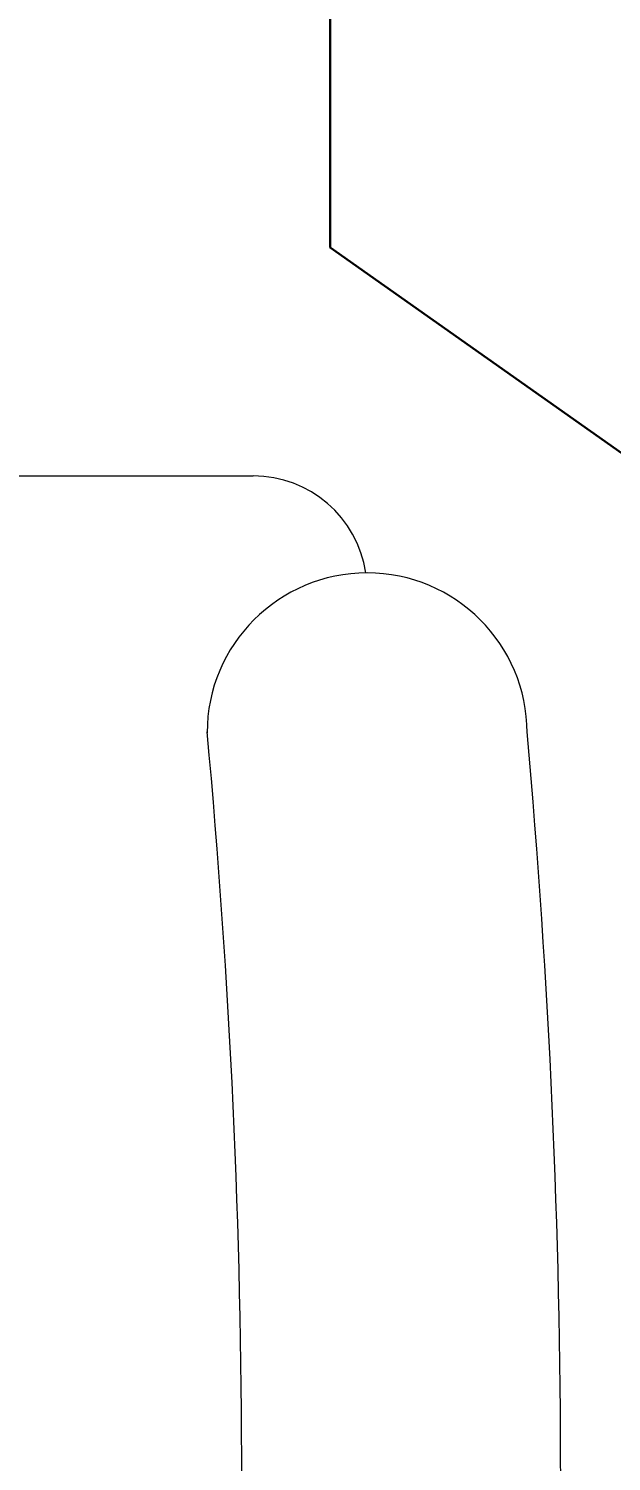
# Model space of a CAD drawing. Header units: metres. Extents: x 75097 to 220762, y -1557923 to -1361206.
# Drawn here: x 114398.9 to 114526.8, y -1445785.9 to -1445471.4 of the extents above; entities that cross this region are included whole.
import ezdxf
from ezdxf import colors
from ezdxf.entities.mleader import LeaderData, LeaderLine
from ezdxf.math import Vec2, Vec3

# ---------------------------------------------------------------- set-up
doc = ezdxf.new("R2010")
doc.units = ezdxf.units.M
doc.layers.get('0').update_dxf_attribs({"lineweight": 0})
doc.layers.add('A-100 - Copy$0$Medical Equipment and Furniture', color=8, linetype='Continuous', lineweight=0)
doc.layers.add('E-LG', color=245, linetype='Continuous', lineweight=30)
doc.layers.add('E-POWR', color=7, linetype='Continuous', lineweight=9, true_color=0x4e7e3e)
doc.styles.get("Standard").update_dxf_attribs({"font": 'GOTHIC.TTF'})

# ---------------------------------------------------------------- blocks, each defined once
blk = doc.blocks.new('A-100 - Copy$0$GF21018-P')
blk.add_line((0.2204937210156821, 0.4756307261486727), (0.2204937210156821, 0.0674977280054634))
for centre, radius, start, end in [((-4.0174444003e-06, 1.846735474002139), 1.776735474005004, 264.6945553321505, 275.3052680112835), ((0.1640881380565453, 0.0424977280054613), 0.0351139560901341, 270.0000000000001, 90), ((0.1954937210156835, 0.0674977280054634), 0.025, 278.5279241468623, 360), ((-3.2405935642e-06, 1.831363171438854), 1.831363171441721, 264.8532206013883, 275.1469821681523)]:
    blk.add_arc(centre, radius, start, end)
blk = doc.blocks.new('A-100 - Copy')
at = {"layer": 'A-100 - Copy$0$Medical Equipment and Furniture', "extrusion": (7.774263848861112e-06, 8.170112885612762e-07, 0.9999999999694467), "xscale": 1000.000000000004, "yscale": 1000.000000000004, "zscale": 1000.000000000004, "rotation": 89.99858923532543}
blk.add_blockref('A-100 - Copy$0$GF21018-P', (114515.695128579, -1445790.062273182, 2.07475878017286), dxfattribs=at)

msp = doc.modelspace()

# ---------------------------------------------------------------- linework, layer by layer
at = {"layer": 'E-LG', "color": 1, "elevation": 2.361868643530346}
msp.add_lwpolyline([(114746.8894622409, -1445718.361381308), (114465.0935735012, -1445519.43999582), (114465.0935735012, -1443721.512084041), (114746.8894622235, -1443626.354309015), (114468.7606470358, -1443605.583308066), (106420.1335061548, -1443605.583308066), (106420.1335061548, -1441071.648644568), (106200.3181943802, -1440914.349650345), (106022.4727716037, -1441055.505191348), (101024.5356541484, -1441055.505191348), (101024.5356541484, -1441865.816546585), (100243.1731286415, -1441753.162032872), (100440.6965418108, -1441943.856280104), (100440.6965418108, -1443167.276534996), (99161.17901806702, -1443167.276534996), (98983.67189982589, -1443194.584649748)], dxfattribs=at)

# ---------------------------------------------------------------- next in the draw order: block references
msp.add_blockref('A-100 - Copy', (0, 0))

# ---------------------------------------------------------------- next in the draw order: leaders
at = {"layer": 'E-POWR'}
ml = msp.add_multileader_mtext('Standard', dxfattribs=at)
ml.set_content('#R1\\PTO UPP-04', color=256)
ml.set_leader_properties()
ml.build(insert=Vec2(0, 0))
ml.multileader.update_dxf_attribs({"text_right_attachment_type": 6, "dogleg_length": 200, "arrow_head_size": 200})
ctx = ml.context
ctx.base_point, ctx.char_height, ctx.arrow_head_size, ctx.landing_gap_size, ctx.plane_origin = Vec3(112994.7152063893, -1445794.63013445), 150, 200, 0.09, Vec3(114276.1876257761, -1447418.757311197)
ctx.right_attachment, ctx.text_align_type = 6, 2
notes = []
notes.append((ctx, [(1, (1, 1, 0), (114198.9060833438, -1445897.743662662), (-1, 0), 200, [(0, [(114746.8894622235, -1445718.361381637)], 0, [])])]))
ctx.mtext.insert, ctx.mtext.alignment, ctx.mtext.flow_direction = Vec3(113998.8160833438, -1445717.743662662), 3, 5
for ctx, leaders in notes:
    for number, flags, end, landing, length, lines in leaders:
        leader = LeaderData()
        leader.index, (leader.has_last_leader_line, leader.has_dogleg_vector, leader.attachment_direction) = number, flags
        leader.last_leader_point, leader.dogleg_vector, leader.dogleg_length = Vec3(end), Vec3(landing), length
        for number, points, colour, breaks in lines:
            line = LeaderLine()
            line.index, line.vertices, line.color, line.breaks = number, Vec3.list(points), colors.encode_raw_color(colour), breaks
            leader.lines.append(line)
        ctx.leaders.append(leader)

doc.saveas('drawing.dxf')
